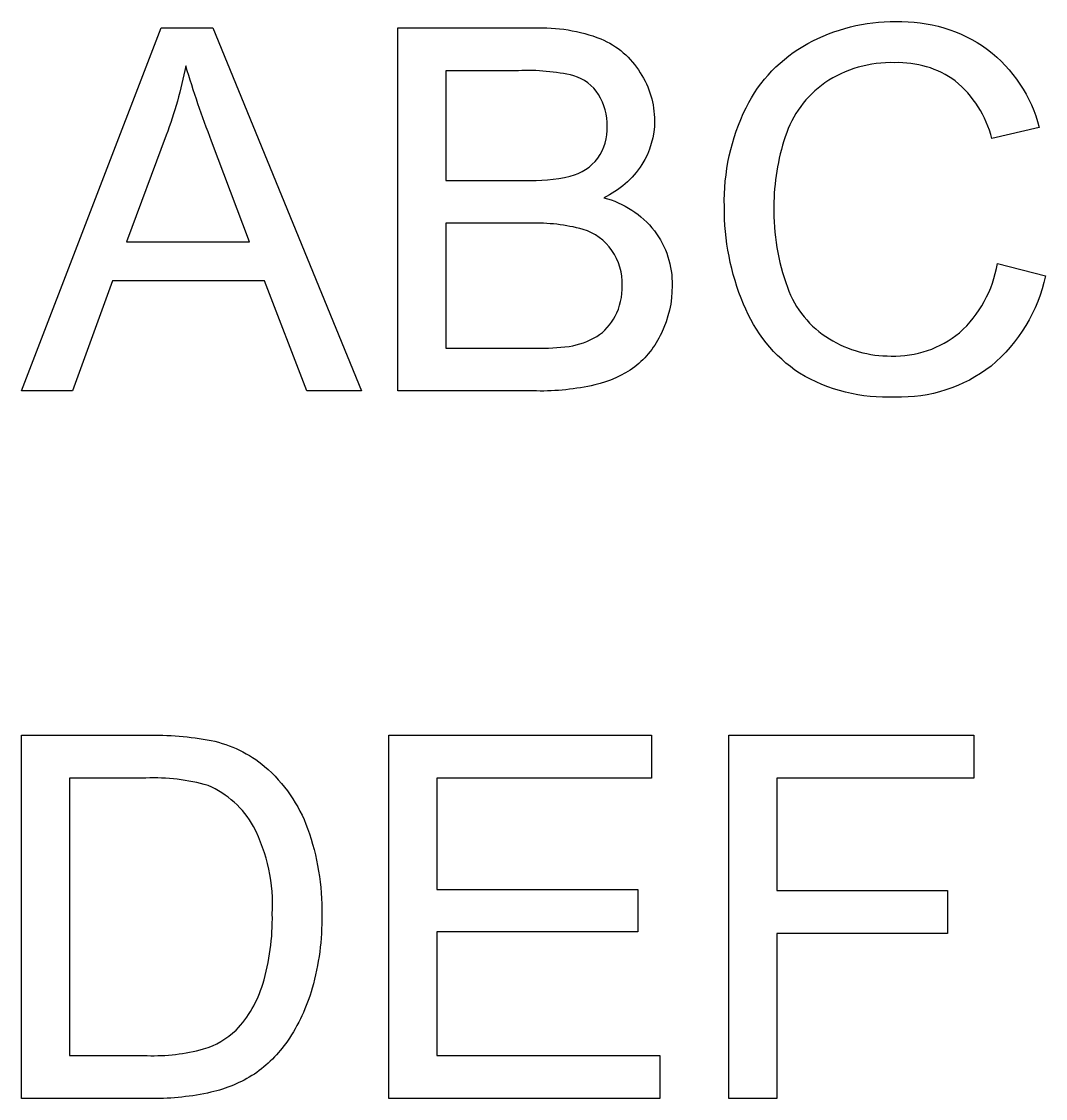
# Model space of a CAD drawing. Header units: millimetres. Extents: x 10 to 38.2, y -9.7 to 20.
import ezdxf

# ---------------------------------------------------------------- set-up
doc = ezdxf.new("R2010")
doc.units = ezdxf.units.MM
doc.layers.get('0').update_dxf_attribs({"lineweight": 25, "true_color": 0xffffff})

msp = doc.modelspace()

# ---------------------------------------------------------------- linework, layer by layer
at = {"flags": 128}
for points in [[(36.866, 13.336), (38.189, 13.001, -0.167453), (36.692, 10.515, -0.173432), (34.049, 9.659, -0.145701), (31.419, 10.317, -0.152604), (29.877, 12.224, -0.101451), (29.349, 14.905, -0.120062), (29.946, 17.63, -0.153347), (31.644, 19.396, -0.127948), (34.069, 20, -0.165199), (36.593, 19.236, -0.167022), (38.019, 17.087), (36.716, 16.78, 0.15602), (35.706, 18.37, 0.165889), (34.042, 18.868, 0.15893), (32.115, 18.315, 0.161763), (31.027, 16.832, 0.081983), (30.713, 14.911, 0.093314), (31.085, 12.684, 0.170262), (32.241, 11.262, 0.138492), (33.939, 10.791, 0.180382), (35.822, 11.432, 0.170149)], [(20.36, 9.829), (20.36, 19.829), (24.112, 19.829, -0.101345), (25.95, 19.526, -0.155055), (27.035, 18.591, -0.142579), (27.427, 17.271, -0.141304), (27.079, 16.064, -0.143013), (26.028, 15.15, -0.163538), (27.423, 14.243, -0.168329), (27.911, 12.729, -0.116197), (27.614, 11.422, -0.118811), (26.881, 10.491, -0.099101), (25.786, 9.997, -0.06112), (24.173, 9.829)], [(12.885, 13.936), (16.276, 13.936), (15.232, 16.705, -0.020028), (14.523, 18.779, -0.038979), (13.984, 16.869)], [(21.683, 15.628), (23.846, 15.628, 0.065947), (25.108, 15.744, 0.166525), (25.868, 16.241, 0.162771), (26.124, 17.115, 0.144165), (25.885, 17.991, 0.18321), (25.203, 18.51, 0.067339), (23.682, 18.649), (21.683, 18.649)], [(21.683, 11.01), (24.173, 11.01, 0.039395), (25.073, 11.057, 0.094848), (25.837, 11.33, 0.131837), (26.342, 11.886, 0.126312), (26.54, 12.729, 0.156179), (26.253, 13.701, 0.167295), (25.459, 14.28, 0.075144), (23.996, 14.447), (21.683, 14.447)], [(10, -9.652), (10, 0.348), (13.445, 0.348, -0.053594), (15.225, 0.205, -0.122267), (16.692, -0.511, -0.129875), (17.875, -2.22, -0.090537), (18.267, -4.597, -0.073284), (18.001, -6.616, -0.082637), (17.319, -8.073, -0.08939), (16.409, -8.98, -0.087885), (15.215, -9.481, -0.059487), (13.608, -9.652)], [(11.323, -8.472), (13.458, -8.472, 0.075838), (15.01, -8.288, 0.118299), (15.907, -7.769, 0.117505), (16.641, -6.504, 0.079086), (16.903, -4.577, 0.13488), (16.388, -2.165, 0.167119), (15.136, -1.036, 0.083906), (13.424, -0.832), (11.323, -0.832)]]:
    msp.add_lwpolyline(points, format="xyb", close=True, dxfattribs=at)
for points in [[(10, 9.829), (13.84, 19.829), (15.266, 19.829), (19.359, 9.829), (17.851, 9.829), (16.685, 12.858), (12.503, 12.858), (11.405, 9.829)], [(20.114, -9.652), (20.114, 0.348), (27.345, 0.348), (27.345, -0.832), (21.437, -0.832), (21.437, -3.895), (26.969, -3.895), (26.969, -5.068), (21.437, -5.068), (21.437, -8.472), (27.577, -8.472), (27.577, -9.652)], [(29.471, -9.652), (29.471, 0.348), (36.217, 0.348), (36.217, -0.832), (30.795, -0.832), (30.795, -3.929), (35.488, -3.929), (35.488, -5.109), (30.795, -5.109), (30.795, -9.652)]]:
    msp.add_lwpolyline(points, close=True, dxfattribs=at)

doc.saveas('drawing.dxf')
